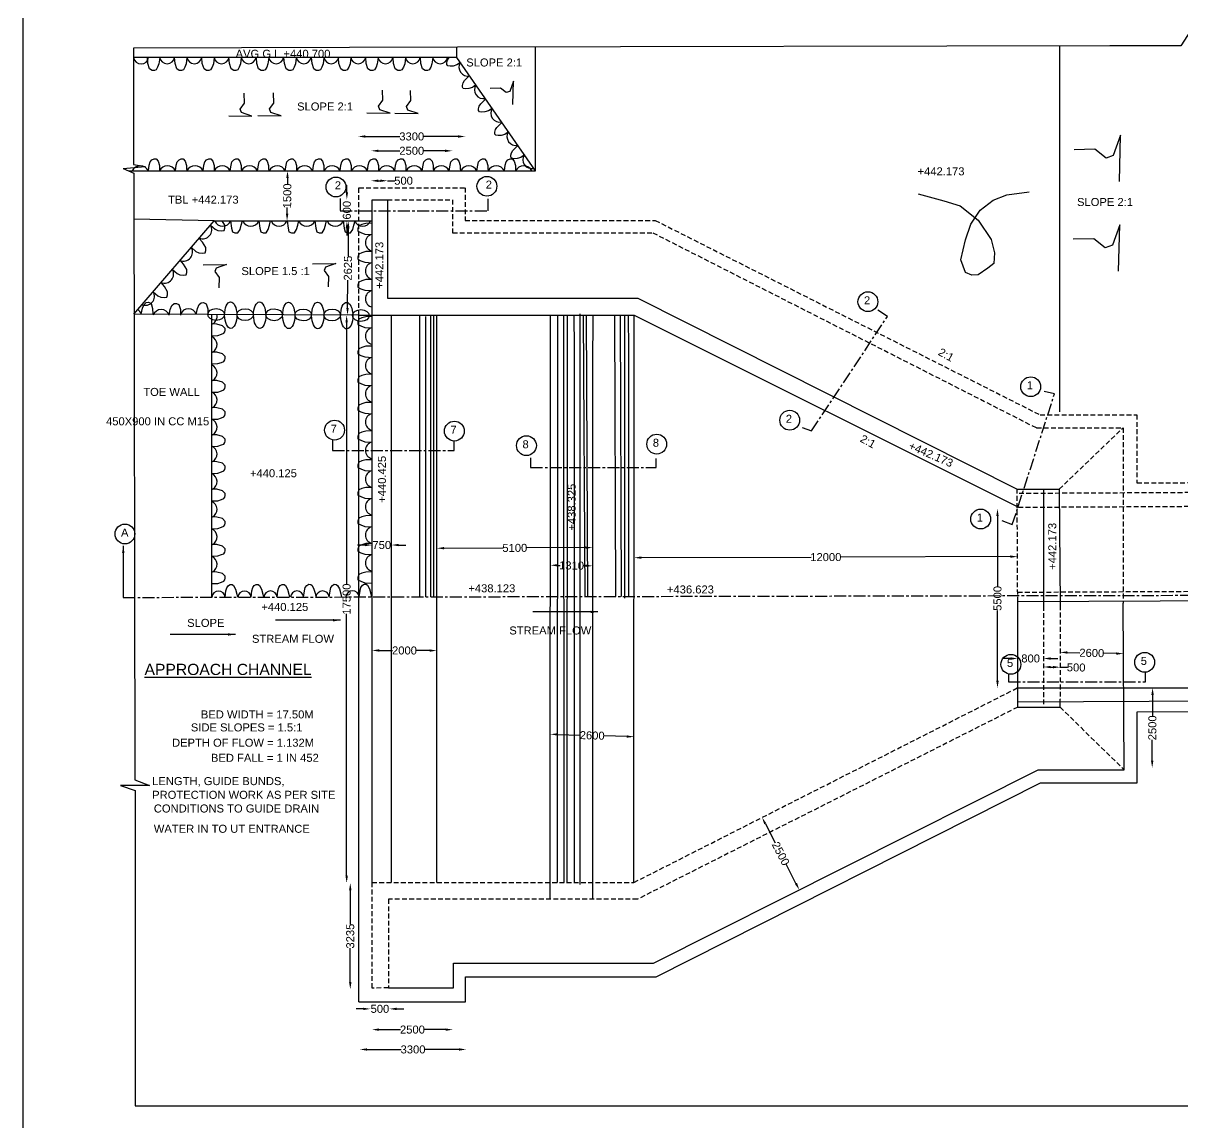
# Model space of a CAD drawing. Header units: millimetres. Extents: x 6051 to 134384, y 10805 to 105818.
# Drawn here: x 6051 to 42260, y 29590 to 63935 of the extents above; entities that cross this region are included whole.
import ezdxf

# ---------------------------------------------------------------- set-up
doc = ezdxf.new("R2010")
doc.units = ezdxf.units.MM
doc.header["$MEASUREMENT"] = 0
doc.linetypes.add('CENTER', pattern=[2, 1.25, -0.25, 0.25, -0.25])
doc.linetypes.add('DASHED', pattern=[0.75, 0.5, -0.25])
for name, color, linetype in [('DIM', 7, 'Continuous'), ('DWG', 7, 'Continuous'), ('TEXT', 7, 'Continuous')]:
    doc.layers.add(name, color=color, linetype=linetype)
doc.styles.get("Standard").update_dxf_attribs({"font": 'arial.ttf'})
doc.dimstyles.new('Civil', dxfattribs={"dimtxt": 250, "dimasz": 225, "dimexe": 0.1, "dimexo": 0.0625, "dimgap": 0.09, "dimtad": 0, "dimdec": 0, "dimzin": 12, "dimdsep": 46, "dimtxsty": 'Standard', "dimcen": 0.1, "dimse1": 1, "dimse2": 1, "dimadec": 0, "dimazin": 2, "dimtfac": 1, "dimtdec": 0, "dimtofl": 0, "dimtmove": 0, "dimatfit": 3, "dimfxl": 1, "dimfrac": 1, "dimtolj": 1, "dimtzin": 0, "dimarcsym": 0})

# ---------------------------------------------------------------- blocks, each defined once
blk = doc.blocks.new('*D62')
at = {"layer": 'Defpoints', "color": 0, "transparency": 16777216}
for p in [(16511, 60369), (19858, 60397), (19858, 60369)]:
    blk.add_point(p, dxfattribs=at)
at = {"layer": 'DIM', "color": 0, "lineweight": -2, "transparency": 16777216}
for p, q in [((16736, 60397), (17811, 60397)), ((19633, 60397), (18557, 60397))]:
    blk.add_line(p, q, dxfattribs=at)
at = {"layer": 'DIM', "color": 0, "transparency": 16777216}
for points in [[(16736, 60434), (16736, 60359), (16511, 60397)], [(19633, 60434), (19633, 60359), (19858, 60397)]]:
    blk.add_solid(points, dxfattribs=at)
at = {"layer": 'DIM', "color": 0, "transparency": 16777216, "insert": (18184, 60397), "char_height": 250, "attachment_point": 5}
blk.add_mtext('\\A1;3300', dxfattribs=at)
blk = doc.blocks.new('*D63')
at = {"layer": 'Defpoints', "color": 0, "transparency": 16777216}
for p in [(16918, 59929), (19450, 59949), (19450, 59929)]:
    blk.add_point(p, dxfattribs=at)
at = {"layer": 'DIM', "color": 0, "lineweight": -2, "transparency": 16777216}
for p, q in [((17143, 59949), (17809, 59949)), ((19225, 59949), (18559, 59949))]:
    blk.add_line(p, q, dxfattribs=at)
at = {"layer": 'DIM', "color": 0, "transparency": 16777216}
for points in [[(17143, 59986), (17143, 59911), (16918, 59949)], [(19225, 59986), (19225, 59911), (19450, 59949)]]:
    blk.add_solid(points, dxfattribs=at)
at = {"layer": 'DIM', "color": 0, "transparency": 16777216, "insert": (18184, 59949), "char_height": 250, "attachment_point": 5}
blk.add_mtext('\\A1;2500', dxfattribs=at)
blk = doc.blocks.new('*D64')
at = {"layer": 'Defpoints', "color": 0, "transparency": 16777216}
for p in [(16912, 58864), (17427, 59014), (17427, 58864)]:
    blk.add_point(p, dxfattribs=at)
at = {"layer": 'DIM', "color": 0, "lineweight": -2, "transparency": 16777216}
for p, q in [((17137, 59014), (17202, 59014)), ((17427, 59014), (17652, 59014))]:
    blk.add_line(p, q, dxfattribs=at)
at = {"layer": 'DIM', "color": 0, "transparency": 16777216}
for points in [[(17137, 59051), (17137, 58976), (16912, 59014)], [(17202, 59051), (17202, 58976), (17427, 59014)]]:
    blk.add_solid(points, dxfattribs=at)
at = {"layer": 'DIM', "color": 0, "transparency": 16777216, "insert": (17928, 59014), "char_height": 250, "attachment_point": 5}
blk.add_mtext('\\A1;500', dxfattribs=at)
blk = doc.blocks.new('*D65')
at = {"layer": 'Defpoints', "color": 0, "transparency": 16777216}
for p in [(16158, 58430), (16195, 58430), (16195, 57757)]:
    blk.add_point(p, dxfattribs=at)
at = {"layer": 'DIM', "color": 0, "lineweight": -2, "transparency": 16777216}
for p, q in [((16158, 58655), (16158, 58880)), ((16158, 57532), (16158, 57307))]:
    blk.add_line(p, q, dxfattribs=at)
at = {"layer": 'DIM', "color": 0, "transparency": 16777216}
for points in [[(16121, 58655), (16196, 58655), (16158, 58430)], [(16121, 57532), (16196, 57532), (16158, 57757)]]:
    blk.add_solid(points, dxfattribs=at)
at = {"layer": 'DIM', "color": 0, "transparency": 16777216, "insert": (16158, 58093), "char_height": 250, "attachment_point": 5, "rotation": 90}
blk.add_mtext('\\A1;600', dxfattribs=at)
blk = doc.blocks.new('*D66')
at = {"layer": 'Defpoints', "color": 0, "transparency": 16777216}
for p in [(15803, 57757), (15774, 54819), (16177, 54816)]:
    blk.add_point(p, dxfattribs=at)
at = {"layer": 'DIM', "color": 0, "lineweight": -2, "transparency": 16777216}
for p, q in [((16203, 57528), (16195, 56661)), ((16179, 55041), (16188, 55908))]:
    blk.add_line(p, q, dxfattribs=at)
at = {"layer": 'DIM', "color": 0, "transparency": 16777216}
for points in [[(16166, 57529), (16241, 57528), (16205, 57753)], [(16142, 55041), (16217, 55040), (16177, 54816)]]:
    blk.add_solid(points, dxfattribs=at)
at = {"layer": 'DIM', "color": 0, "transparency": 16777216, "insert": (16191, 56284), "char_height": 250, "attachment_point": 5, "rotation": 89.4476}
blk.add_mtext('\\A1;2625', dxfattribs=at)
blk = doc.blocks.new('*D67')
at = {"layer": 'Defpoints', "color": 0, "transparency": 16777216}
for p in [(16177, 54816), (16151, 37081), (16177, 37081)]:
    blk.add_point(p, dxfattribs=at)
at = {"layer": 'DIM', "color": 0, "lineweight": -2, "transparency": 16777216}
for p, q in [((16151, 54591), (16151, 46407)), ((16151, 37306), (16151, 45490))]:
    blk.add_line(p, q, dxfattribs=at)
at = {"layer": 'DIM', "color": 0, "transparency": 16777216}
for points in [[(16114, 54591), (16189, 54591), (16151, 54816)], [(16114, 37306), (16189, 37306), (16151, 37081)]]:
    blk.add_solid(points, dxfattribs=at)
at = {"layer": 'DIM', "color": 0, "transparency": 16777216, "insert": (16151, 45948), "char_height": 250, "attachment_point": 5, "rotation": 90}
blk.add_mtext('\\A1;17500', dxfattribs=at)
blk = doc.blocks.new('*D68')
at = {"layer": 'Defpoints', "color": 0, "transparency": 16777216}
for p in [(16151, 37081), (16151, 33762), (16264, 33762)]:
    blk.add_point(p, dxfattribs=at)
at = {"layer": 'DIM', "color": 0, "lineweight": -2, "transparency": 16777216}
for p, q in [((16264, 36856), (16264, 35796)), ((16264, 33987), (16264, 35048))]:
    blk.add_line(p, q, dxfattribs=at)
at = {"layer": 'DIM', "color": 0, "transparency": 16777216}
for points in [[(16227, 36856), (16302, 36856), (16264, 37081)], [(16227, 33987), (16302, 33987), (16264, 33762)]]:
    blk.add_solid(points, dxfattribs=at)
at = {"layer": 'DIM', "color": 0, "transparency": 16777216, "insert": (16264, 35422), "char_height": 250, "attachment_point": 5, "rotation": 90}
blk.add_mtext('\\A1;3235', dxfattribs=at)
blk = doc.blocks.new('*D69')
at = {"layer": 'Defpoints', "color": 0, "transparency": 16777216}
for p in [(16894, 33111), (17486, 33149), (17486, 33111)]:
    blk.add_point(p, dxfattribs=at)
at = {"layer": 'DIM', "color": 0, "lineweight": -2, "transparency": 16777216}
for p, q in [((16669, 33149), (16444, 33149)), ((17711, 33149), (17936, 33149))]:
    blk.add_line(p, q, dxfattribs=at)
at = {"layer": 'DIM', "color": 0, "transparency": 16777216}
for points in [[(16669, 33186), (16669, 33111), (16894, 33149)], [(17711, 33186), (17711, 33111), (17486, 33149)]]:
    blk.add_solid(points, dxfattribs=at)
at = {"layer": 'DIM', "color": 0, "transparency": 16777216, "insert": (17190, 33149), "char_height": 250, "attachment_point": 5}
blk.add_mtext('\\A1;500', dxfattribs=at)
blk = doc.blocks.new('*D70')
at = {"layer": 'Defpoints', "color": 0, "transparency": 16777216}
for p in [(16941, 32444), (19470, 32501), (19470, 32444)]:
    blk.add_point(p, dxfattribs=at)
at = {"layer": 'DIM', "color": 0, "lineweight": -2, "transparency": 16777216}
for p, q in [((17166, 32501), (17830, 32501)), ((19245, 32501), (18580, 32501))]:
    blk.add_line(p, q, dxfattribs=at)
at = {"layer": 'DIM', "color": 0, "transparency": 16777216}
for points in [[(17166, 32538), (17166, 32463), (16941, 32501)], [(19245, 32538), (19245, 32463), (19470, 32501)]]:
    blk.add_solid(points, dxfattribs=at)
at = {"layer": 'DIM', "color": 0, "transparency": 16777216, "insert": (18205, 32501), "char_height": 250, "attachment_point": 5}
blk.add_mtext('\\A1;2500', dxfattribs=at)
blk = doc.blocks.new('*D71')
at = {"layer": 'Defpoints', "color": 0, "transparency": 16777216}
for p in [(19883, 31881), (16565, 31815), (19883, 31815)]:
    blk.add_point(p, dxfattribs=at)
at = {"layer": 'DIM', "color": 0, "lineweight": -2, "transparency": 16777216}
for p, q in [((16790, 31881), (17851, 31881)), ((19658, 31881), (18597, 31881))]:
    blk.add_line(p, q, dxfattribs=at)
at = {"layer": 'DIM', "color": 0, "transparency": 16777216}
for points in [[(16790, 31918), (16790, 31843), (16565, 31881)], [(19658, 31918), (19658, 31843), (19883, 31881)]]:
    blk.add_solid(points, dxfattribs=at)
at = {"layer": 'DIM', "color": 0, "transparency": 16777216, "insert": (18224, 31881), "char_height": 250, "attachment_point": 5}
blk.add_mtext('\\A1;3300', dxfattribs=at)
blk = doc.blocks.new('*D72')
at = {"layer": 'Defpoints', "color": 0, "transparency": 16777216}
for p in [(16945, 44318), (18968, 44339), (18968, 44313)]:
    blk.add_point(p, dxfattribs=at)
at = {"layer": 'DIM', "color": 0, "lineweight": -2, "transparency": 16777216}
for p, q in [((17170, 44344), (17582, 44343)), ((18743, 44340), (18332, 44341))]:
    blk.add_line(p, q, dxfattribs=at)
at = {"layer": 'DIM', "color": 0, "transparency": 16777216}
for points in [[(17170, 44381), (17170, 44306), (16945, 44344)], [(18744, 44377), (18743, 44302), (18968, 44339)]]:
    blk.add_solid(points, dxfattribs=at)
at = {"layer": 'DIM', "color": 0, "transparency": 16777216, "insert": (17957, 44342), "char_height": 250, "attachment_point": 5, "rotation": 359.8531}
blk.add_mtext('\\A1;2000', dxfattribs=at)
blk = doc.blocks.new('*D73')
at = {"layer": 'Defpoints', "color": 0, "transparency": 16777216}
for p in [(22509, 41691), (25125, 41649), (25124, 41612)]:
    blk.add_point(p, dxfattribs=at)
at = {"layer": 'DIM', "color": 0, "lineweight": -2, "transparency": 16777216}
for p, q in [((22735, 41720), (23443, 41699)), ((24900, 41655), (24193, 41677))]:
    blk.add_line(p, q, dxfattribs=at)
at = {"layer": 'DIM', "color": 0, "transparency": 16777216}
for points in [[(22736, 41758), (22734, 41683), (22510, 41727)], [(24902, 41693), (24899, 41618), (25125, 41649)]]:
    blk.add_solid(points, dxfattribs=at)
at = {"layer": 'DIM', "color": 0, "transparency": 16777216, "insert": (23818, 41688), "char_height": 250, "attachment_point": 5, "rotation": 358.2806}
blk.add_mtext('\\A1;2600', dxfattribs=at)
blk = doc.blocks.new('*D74')
at = {"layer": 'Defpoints', "color": 0, "transparency": 16777216}
for p in [(16945, 47576), (17550, 47636), (17550, 47576)]:
    blk.add_point(p, dxfattribs=at)
at = {"layer": 'DIM', "color": 0, "lineweight": -2, "transparency": 16777216}
for p, q in [((16720, 47636), (16495, 47636)), ((17775, 47636), (18000, 47636))]:
    blk.add_line(p, q, dxfattribs=at)
at = {"layer": 'DIM', "color": 0, "transparency": 16777216}
for points in [[(16720, 47674), (16720, 47599), (16945, 47636)], [(17775, 47674), (17775, 47599), (17550, 47636)]]:
    blk.add_solid(points, dxfattribs=at)
at = {"layer": 'DIM', "color": 0, "transparency": 16777216, "insert": (17248, 47636), "char_height": 250, "attachment_point": 5}
blk.add_mtext('\\A1;750', dxfattribs=at)
blk = doc.blocks.new('*D75')
at = {"layer": 'Defpoints', "color": 0, "transparency": 16777216}
for p in [(18968, 47546), (23835, 47566), (23835, 47556)]:
    blk.add_point(p, dxfattribs=at)
at = {"layer": 'DIM', "color": 0, "lineweight": -2, "transparency": 16777216}
for p, q in [((19193, 47537), (21029, 47545)), ((23610, 47555), (21775, 47548))]:
    blk.add_line(p, q, dxfattribs=at)
at = {"layer": 'DIM', "color": 0, "transparency": 16777216}
for points in [[(19193, 47575), (19194, 47500), (18968, 47536)], [(23610, 47593), (23611, 47518), (23835, 47556)]]:
    blk.add_solid(points, dxfattribs=at)
at = {"layer": 'DIM', "color": 0, "transparency": 16777216, "insert": (21402, 47546), "char_height": 250, "attachment_point": 5, "rotation": 0.2357}
blk.add_mtext('\\A1;5100', dxfattribs=at)
blk = doc.blocks.new('*D76')
at = {"layer": 'Defpoints', "color": 0, "transparency": 16777216}
for p in [(22511, 46956), (23835, 46936), (23836, 46986)]:
    blk.add_point(p, dxfattribs=at)
at = {"layer": 'DIM', "color": 0, "lineweight": -2, "transparency": 16777216}
for p, q in [((22737, 47002), (22813, 47001)), ((23611, 46989), (23535, 46990))]:
    blk.add_line(p, q, dxfattribs=at)
at = {"layer": 'DIM', "color": 0, "transparency": 16777216}
for points in [[(22737, 47040), (22736, 46965), (22512, 47006)], [(23612, 47027), (23611, 46952), (23836, 46986)]]:
    blk.add_solid(points, dxfattribs=at)
at = {"layer": 'DIM', "color": 0, "transparency": 16777216, "insert": (23174, 46996), "char_height": 250, "attachment_point": 5, "rotation": 359.1342}
blk.add_mtext('\\A1;1310', dxfattribs=at)
blk = doc.blocks.new('*D77')
at = {"layer": 'Defpoints', "color": 0, "transparency": 16777216}
for p in [(25128, 47126), (37098, 47274), (37099, 47159)]:
    blk.add_point(p, dxfattribs=at)
at = {"layer": 'DIM', "color": 0, "lineweight": -2, "transparency": 16777216}
for p, q in [((25353, 47242), (30655, 47257)), ((36873, 47274), (31571, 47259))]:
    blk.add_line(p, q, dxfattribs=at)
at = {"layer": 'DIM', "color": 0, "transparency": 16777216}
for points in [[(25353, 47280), (25353, 47205), (25128, 47241)], [(36873, 47311), (36873, 47236), (37098, 47274)]]:
    blk.add_solid(points, dxfattribs=at)
at = {"layer": 'DIM', "color": 0, "transparency": 16777216, "insert": (31113, 47258), "char_height": 250, "attachment_point": 5, "rotation": 0.1572}
blk.add_mtext('\\A1;12000', dxfattribs=at)
blk = doc.blocks.new('*D78')
at = {"layer": 'Defpoints', "color": 0, "transparency": 16777216}
for p in [(36474, 48768), (36638, 48768), (36638, 43170)]:
    blk.add_point(p, dxfattribs=at)
at = {"layer": 'DIM', "color": 0, "lineweight": -2, "transparency": 16777216}
for p, q in [((36474, 48543), (36474, 46342)), ((36474, 43395), (36474, 45596))]:
    blk.add_line(p, q, dxfattribs=at)
at = {"layer": 'DIM', "color": 0, "transparency": 16777216}
for points in [[(36436, 48543), (36511, 48543), (36474, 48768)], [(36436, 43395), (36511, 43395), (36474, 43170)]]:
    blk.add_solid(points, dxfattribs=at)
at = {"layer": 'DIM', "color": 0, "transparency": 16777216, "insert": (36474, 45969), "char_height": 250, "attachment_point": 5, "rotation": 90}
blk.add_mtext('\\A1;5500', dxfattribs=at)
blk = doc.blocks.new('*D79')
at = {"layer": 'Defpoints', "color": 0, "transparency": 16777216}
for p in [(37105, 43990), (37911, 44092), (37911, 43990)]:
    blk.add_point(p, dxfattribs=at)
at = {"layer": 'DIM', "color": 0, "lineweight": -2, "transparency": 16777216}
for p, q in [((36880, 44092), (36655, 44092)), ((38136, 44092), (38361, 44092))]:
    blk.add_line(p, q, dxfattribs=at)
at = {"layer": 'DIM', "color": 0, "transparency": 16777216}
for points in [[(36880, 44129), (36880, 44054), (37105, 44092)], [(38136, 44129), (38136, 44054), (37911, 44092)]]:
    blk.add_solid(points, dxfattribs=at)
at = {"layer": 'DIM', "color": 0, "transparency": 16777216, "insert": (37508, 44092), "char_height": 250, "attachment_point": 5}
blk.add_mtext('\\A1;800', dxfattribs=at)
blk = doc.blocks.new('*D80')
at = {"layer": 'Defpoints', "color": 0, "transparency": 16777216}
for p in [(38430, 43820), (37911, 43753), (38428, 43745)]:
    blk.add_point(p, dxfattribs=at)
at = {"layer": 'DIM', "color": 0, "lineweight": -2, "transparency": 16777216}
for p, q in [((38137, 43825), (38205, 43824)), ((38430, 43820), (38655, 43817))]:
    blk.add_line(p, q, dxfattribs=at)
at = {"layer": 'DIM', "color": 0, "transparency": 16777216}
for points in [[(38138, 43862), (38136, 43788), (37912, 43829)], [(38205, 43861), (38204, 43786), (38430, 43820)]]:
    blk.add_solid(points, dxfattribs=at)
at = {"layer": 'DIM', "color": 0, "transparency": 16777216, "insert": (38930, 43812), "char_height": 250, "attachment_point": 5, "rotation": 359.0627}
blk.add_mtext('\\A1;500', dxfattribs=at)
blk = doc.blocks.new('*D81')
at = {"layer": 'Defpoints', "color": 0, "transparency": 16777216}
for p in [(38428, 44202), (40407, 44243), (40405, 44160)]:
    blk.add_point(p, dxfattribs=at)
at = {"layer": 'DIM', "color": 0, "lineweight": -2, "transparency": 16777216}
for p, q in [((38655, 44281), (39043, 44272)), ((40182, 44248), (39793, 44256))]:
    blk.add_line(p, q, dxfattribs=at)
at = {"layer": 'DIM', "color": 0, "transparency": 16777216}
for points in [[(38656, 44318), (38654, 44243), (38430, 44285)], [(40182, 44285), (40181, 44210), (40407, 44243)]]:
    blk.add_solid(points, dxfattribs=at)
at = {"layer": 'DIM', "color": 0, "transparency": 16777216, "insert": (39418, 44264), "char_height": 250, "attachment_point": 5, "rotation": 358.7737}
blk.add_mtext('\\A1;2600', dxfattribs=at)
blk = doc.blocks.new('*D82')
at = {"layer": 'Defpoints', "color": 0, "transparency": 16777216}
for p in [(41264, 43179), (41316, 43178), (41252, 40675)]:
    blk.add_point(p, dxfattribs=at)
at = {"layer": 'DIM', "color": 0, "lineweight": -2, "transparency": 16777216}
for p, q in [((41315, 42953), (41312, 42302)), ((41305, 40900), (41308, 41552))]:
    blk.add_line(p, q, dxfattribs=at)
at = {"layer": 'DIM', "color": 0, "transparency": 16777216}
for points in [[(41278, 42954), (41353, 42953), (41316, 43178)], [(41267, 40900), (41342, 40900), (41304, 40675)]]:
    blk.add_solid(points, dxfattribs=at)
at = {"layer": 'DIM', "color": 0, "transparency": 16777216, "insert": (41310, 41927), "char_height": 250, "attachment_point": 5, "rotation": 89.7109}
blk.add_mtext('\\A1;2500', dxfattribs=at)
blk = doc.blocks.new('*D83')
at = {"layer": 'Defpoints', "color": 0, "transparency": 16777216}
for p in [(29169, 39151), (30284, 36868), (30330, 36892)]:
    blk.add_point(p, dxfattribs=at)
at = {"layer": 'DIM', "color": 0, "lineweight": -2, "transparency": 16777216}
for p, q in [((29226, 38927), (29532, 38331)), ((30181, 37068), (29875, 37664))]:
    blk.add_line(p, q, dxfattribs=at)
at = {"layer": 'DIM', "color": 0, "transparency": 16777216}
for points in [[(29259, 38944), (29192, 38910), (29123, 39127)], [(30215, 37085), (30148, 37051), (30284, 36868)]]:
    blk.add_solid(points, dxfattribs=at)
at = {"layer": 'DIM', "color": 0, "transparency": 16777216, "insert": (29704, 37998), "char_height": 250, "attachment_point": 5, "rotation": 297.2047}
blk.add_mtext('\\A1;2500', dxfattribs=at)
blk = doc.blocks.new('*D131')
at = {"layer": 'Defpoints', "color": 0, "transparency": 16777216}
for p in [(14280, 59325), (14305, 59325), (14265, 57757)]:
    blk.add_point(p, dxfattribs=at)
at = {"layer": 'TEXT', "color": 0, "lineweight": -2, "transparency": 16777216}
for p, q in [((14303, 59100), (14301, 58902)), ((14292, 57982), (14294, 58180))]:
    blk.add_line(p, q, dxfattribs=at)
at = {"layer": 'TEXT', "color": 0, "transparency": 16777216}
for points in [[(14266, 59100), (14341, 59100), (14305, 59325)], [(14255, 57982), (14330, 57982), (14290, 57757)]]:
    blk.add_solid(points, dxfattribs=at)
at = {"layer": 'TEXT', "color": 0, "transparency": 16777216, "insert": (14298, 58541), "char_height": 250, "attachment_point": 5, "rotation": 89.4519}
blk.add_mtext('\\A1;1500', dxfattribs=at)

msp = doc.modelspace()

# ---------------------------------------------------------------- linework, layer by layer
at = {"layer": 'DWG'}
for points in [[(90371.3, 63442.1), (61198.4, 63275.1), (60883, 62839.6), (60883, 63729.2), (60567.7, 63256.6), (42784.1, 63256.6), (42505.8, 62774.7), (42496.5, 63701.4), (42199.7, 63228.8), (39983.1, 63228.8), (19608.8, 63191.2), (9493, 63153), (9493, 60015.9), (9493, 59524.8), (9873.1, 59459.9)], [(9336, 59325.2), (22044.4, 59325.2), (22044.4, 63195.7)], [(22044.4, 59325.2), (19593.9, 62867.8), (19593.9, 63191.1)], [(38424.2, 51794.2), (38424.1, 63225.9)], [(19593.9, 62867.8), (9493, 62867.8)], [(10314.2, 62850.1), (10290.4, 62665.3), (10249.5, 62563.1), (10201.7, 62477.9), (10147.1, 62457.4), (10075.5, 62457.4), (9997.1, 62505.1), (9942.5, 62672.1), (9928.8, 62867.8)], [(11164.8, 62850.1), (11141, 62665.3), (11100.1, 62563.1), (11052.3, 62477.9), (10997.7, 62457.4), (10926.1, 62457.4), (10847.7, 62505.1), (10793.1, 62672.1), (10779.4, 62867.8)], [(12014.1, 62850.1), (11990.3, 62665.3), (11949.4, 62563.1), (11901.6, 62477.9), (11847, 62457.4), (11775.4, 62457.4), (11697, 62505.1), (11642.4, 62672.1), (11628.7, 62867.8)], [(12862.3, 62850.1), (12838.5, 62665.3), (12797.5, 62563.1), (12749.8, 62477.9), (12695.2, 62457.4), (12623.6, 62457.4), (12545.1, 62505.1), (12490.6, 62672.1), (12476.9, 62867.8)], [(13718.4, 62850.1), (13694.6, 62665.3), (13653.7, 62563.1), (13605.9, 62477.9), (13551.3, 62457.4), (13479.7, 62457.4), (13401.3, 62505.1), (13346.7, 62672.1), (13333, 62867.8)], [(14579.5, 62850.1), (14555.6, 62665.3), (14514.7, 62563.1), (14467, 62477.9), (14412.4, 62457.4), (14340.8, 62457.4), (14262.3, 62505.1), (14207.7, 62672.1), (14194.1, 62867.8)], [(15442.4, 62850.1), (15418.6, 62665.3), (15377.6, 62563.1), (15329.9, 62477.9), (15275.3, 62457.4), (15203.7, 62457.4), (15125.2, 62505.1), (15070.7, 62672.1), (15057, 62867.8)], [(16283.5, 62850.1), (16259.6, 62665.3), (16218.7, 62563.1), (16170.9, 62477.9), (16116.4, 62457.4), (16044.7, 62457.4), (15966.3, 62505.1), (15911.7, 62672.1), (15898.1, 62867.8)], [(17132.7, 62850.1), (17108.9, 62665.3), (17068, 62563.1), (17020.2, 62477.9), (16965.7, 62457.4), (16894, 62457.4), (16815.6, 62505.1), (16761, 62672.1), (16747.4, 62867.8)], [(17987.1, 62850.1), (17963.3, 62665.3), (17922.4, 62563.1), (17874.6, 62477.9), (17820, 62457.4), (17748.4, 62457.4), (17670, 62505.1), (17615.4, 62672.1), (17601.7, 62867.8)], [(18839.8, 62850.1), (18816, 62665.3), (18775.1, 62563.1), (18727.3, 62477.9), (18672.7, 62457.4), (18601.1, 62457.4), (18522.7, 62505.1), (18468.1, 62672.1), (18454.4, 62867.8)], [(19703.4, 62709.5), (19591.4, 62630.2), (19475.4, 62596.1), (19383.4, 62589.3), (19308.3, 62602.9), (19277.6, 62640.4), (19277.6, 62695), (19298.1, 62776.8), (19345.8, 62848.3), (19365.3, 62867.8)], [(20189.6, 62006.6), (20077.6, 61927.4), (19961.6, 61893.3), (19869.5, 61886.5), (19794.5, 61900.1), (19763.8, 61937.6), (19763.8, 61992.1), (19784.3, 62073.9), (19832, 62145.5), (19986.8, 62299.7)], [(21337.1, 61400.8), (21357, 62122.4), (21242.3, 61804.4), (21132.8, 61765.5), (20951.6, 61905), (20631.6, 61897.2)], [(12468.7, 61040.2), (13190.5, 61033.4), (12870.5, 61142.3), (12829.6, 61251.2), (12965.8, 61434.9), (12952.2, 61754.6)], [(13381.2, 61047), (14102.9, 61040.2), (13782.9, 61149.1), (13742.1, 61258), (13878.2, 61441.7), (13864.6, 61761.4)], [(16785, 61131.5), (17506.8, 61124.7), (17186.7, 61233.6), (17145.9, 61342.4), (17282.1, 61526.1), (17268.5, 61845.9)], [(17659.9, 61121.6), (18381.6, 61114.8), (18061.6, 61223.7), (18020.7, 61332.5), (18156.9, 61516.2), (18143.3, 61836)], [(20695.6, 61275), (20583.7, 61195.8), (20467.7, 61161.7), (20375.6, 61154.9), (20300.6, 61168.5), (20269.9, 61206), (20269.9, 61260.5), (20290.3, 61342.3), (20338.1, 61413.9), (20492.9, 61568.1)], [(21202.2, 60542.7), (21090.2, 60463.5), (20974.3, 60429.4), (20882.2, 60422.6), (20807.1, 60436.2), (20776.4, 60473.7), (20776.4, 60528.2), (20796.9, 60610), (20844.7, 60681.6), (20999.4, 60835.8)], [(21700.4, 59822.5), (21588.4, 59743.2), (21472.5, 59709.1), (21380.4, 59702.3), (21305.4, 59716), (21274.7, 59753.4), (21274.7, 59808), (21295.1, 59889.8), (21342.9, 59961.3), (21497.7, 60115.6)], [(40278.9, 58991.6), (40318.7, 60434.7), (40089.4, 59798.7), (39870.2, 59720.9), (39507.9, 60000), (38867.9, 59984.4)], [(9168.3, 59395), (9502.2, 59256), (9539.6, 40298.4), (9994.1, 40122.3), (9094.4, 40122.3), (9548.9, 39974), (9548.9, 30121.1), (22380.2, 30121.1), (49047.6, 30121.1), (79294.2, 30270), (114196.2, 30458.9), (114105.6, 39763.3), (113686, 40073.9), (114556.4, 40073.9), (114121.2, 40400), (114121.2, 50746.1), (113671.5, 51056.7), (114557.5, 51056.7), (114137.8, 51351.7), (114112.6, 54400.3)], [(9168.3, 59395), (9856.7, 59462.7)], [(9959.6, 59325.2), (9983.5, 59503.5), (10010.8, 59602.3), (10068.7, 59670.5), (10137, 59694.4), (10198.4, 59694.4), (10263.2, 59626.2), (10304.1, 59486.5), (10304.1, 59397.9), (10307.5, 59325.2)], [(10808.9, 59325.2), (10832.8, 59503.5), (10860.1, 59602.3), (10918, 59670.5), (10986.3, 59694.4), (11047.6, 59694.4), (11112.5, 59626.2), (11153.4, 59486.5), (11153.4, 59397.9), (11156.8, 59325.2)], [(11668.4, 59325.2), (11692.3, 59503.5), (11719.6, 59602.3), (11777.6, 59670.5), (11845.8, 59694.4), (11907.2, 59694.4), (11972, 59626.2), (12012.9, 59486.5), (12012.9, 59397.9), (12016.3, 59325.2)], [(12517.3, 59325.2), (12541.1, 59503.5), (12568.4, 59602.3), (12626.4, 59670.5), (12694.6, 59694.4), (12756, 59694.4), (12820.8, 59626.2), (12861.7, 59486.5), (12861.7, 59397.9), (12865.2, 59325.2)], [(13370, 59325.2), (13393.8, 59503.5), (13421.1, 59602.3), (13479.1, 59670.5), (13547.3, 59694.4), (13608.7, 59694.4), (13673.5, 59626.2), (13714.4, 59486.5), (13714.4, 59397.9), (13717.9, 59325.2)], [(14236.3, 59325.2), (14260.2, 59503.5), (14287.5, 59602.3), (14345.4, 59670.5), (14413.7, 59694.4), (14475.1, 59694.4), (14539.9, 59626.2), (14580.8, 59486.5), (14580.8, 59397.9), (14584.2, 59325.2)], [(15091.2, 59325.2), (15115.1, 59503.5), (15142.4, 59602.3), (15200.4, 59670.5), (15268.6, 59694.4), (15330, 59694.4), (15394.8, 59626.2), (15435.7, 59486.5), (15435.7, 59397.9), (15439.1, 59325.2)], [(15947.3, 59325.2), (15971.2, 59503.5), (15998.5, 59602.3), (16056.5, 59670.5), (16124.7, 59694.4), (16186.1, 59694.4), (16250.9, 59626.2), (16291.8, 59486.5), (16291.8, 59397.9), (16295.2, 59325.2)], [(16801.9, 59325.2), (16825.8, 59503.5), (16853.1, 59602.3), (16911, 59670.5), (16979.3, 59694.4), (17040.6, 59694.4), (17105.5, 59626.2), (17146.4, 59486.5), (17146.4, 59397.9), (17149.8, 59325.2)], [(17654.6, 59325.2), (17678.5, 59503.5), (17705.8, 59602.3), (17763.7, 59670.5), (17832, 59694.4), (17893.3, 59694.4), (17958.2, 59626.2), (17999.1, 59486.5), (17999.1, 59397.9), (18002.5, 59325.2)], [(18513, 59325.2), (18536.8, 59503.5), (18564.1, 59602.3), (18622.1, 59670.5), (18690.3, 59694.4), (18751.7, 59694.4), (18816.5, 59626.2), (18857.4, 59486.5), (18857.4, 59397.9), (18860.9, 59325.2)], [(19355.4, 59325.2), (19379.3, 59503.5), (19406.6, 59602.3), (19464.6, 59670.5), (19532.8, 59694.4), (19594.2, 59694.4), (19659, 59626.2), (19699.9, 59486.5), (19699.9, 59397.9), (19703.3, 59325.2)], [(20218.4, 59325.2), (20242.2, 59503.5), (20269.5, 59602.3), (20327.5, 59670.5), (20395.7, 59694.4), (20457.1, 59694.4), (20521.9, 59626.2), (20562.8, 59486.5), (20562.8, 59397.9), (20566.3, 59325.2)], [(21076.3, 59325.2), (21100.1, 59503.5), (21127.4, 59602.3), (21185.4, 59670.5), (21253.6, 59694.4), (21315, 59694.4), (21379.8, 59626.2), (21420.8, 59486.5), (21420.8, 59397.9), (21424.2, 59325.2)], [(16945.2, 37096.5), (16945.2, 58417.8), (17427.2, 58417.8), (17427.2, 55344.6), (25239.6, 55344.6), (37087, 49381.1), (38400.9, 49381.1), (38428, 45752.8)], [(16534.6, 33363.9), (16534.6, 54815.8), (9510.9, 54849.1), (12011.6, 57757.3), (9505, 57811)], [(11900.9, 57628.5), (12043.8, 57502), (12133.4, 57457.2), (12247.4, 57445), (12328.8, 57461.3), (12349.2, 57530.5), (12349.2, 57624), (12267.9, 57757.3)], [(12011.6, 57757.3), (16945.2, 57757.3)], [(12526.5, 57757.3), (12559.1, 57529.8), (12587.6, 57415.9), (12660.9, 57387.4), (12754.6, 57387.4), (12823.8, 57493.2), (12860.4, 57627.4), (12897.1, 57757.3)], [(13406, 57757.3), (13438.6, 57529.8), (13467.1, 57415.9), (13540.4, 57387.4), (13634, 57387.4), (13703.2, 57493.2), (13739.9, 57627.4), (13776.5, 57757.3)], [(14289.6, 57757.3), (14322.1, 57529.8), (14350.6, 57415.9), (14423.9, 57387.4), (14517.6, 57387.4), (14586.8, 57493.2), (14623.4, 57627.4), (14660.1, 57757.3)], [(15155.1, 57757.3), (15187.7, 57529.8), (15216.2, 57415.9), (15289.4, 57387.4), (15383.1, 57387.4), (15452.3, 57493.2), (15489, 57627.4), (15525.6, 57757.3)], [(16042.7, 57757.3), (16075.3, 57529.8), (16103.8, 57415.9), (16177.1, 57387.4), (16270.7, 57387.4), (16339.9, 57493.2), (16376.6, 57627.4), (16413.2, 57757.3)], [(16945.2, 57687.6), (16748.3, 57683.6), (16626.1, 57647), (16534.6, 57606.3), (16499.9, 57512.7), (16499.9, 57443.5), (16597.6, 57398.8), (16715.7, 57350), (16945.2, 57337.8)], [(40249.1, 56192.8), (40288.9, 57635.9), (40059.6, 56999.9), (39840.4, 56922.1), (39478.1, 57201.2), (38838.1, 57185.6)], [(11301.4, 56931.4), (11444.4, 56804.9), (11534, 56760.1), (11648, 56747.9), (11729.4, 56764.2), (11749.7, 56833.3), (11749.7, 56926.9), (11648, 57093.7), (11545.7, 57215.5)], [(10711.2, 56245), (10854.2, 56118.5), (10943.7, 56073.7), (11057.7, 56061.5), (11139.2, 56077.8), (11159.5, 56146.9), (11159.5, 56240.5), (11057.7, 56407.3), (10955.5, 56529.2)], [(16945.2, 56804.8), (16748.3, 56800.7), (16626.1, 56764.1), (16534.6, 56723.4), (16499.9, 56629.9), (16499.9, 56560.7), (16597.6, 56516), (16715.7, 56467.1), (16945.2, 56454.9)], [(11675.2, 56388.3), (12397, 56395.1), (12076.9, 56286.3), (12036.1, 56177.4), (12172.3, 55993.7), (12158.7, 55674)], [(15087.1, 56419.3), (15808.9, 56426.1), (15488.9, 56317.3), (15448, 56208.4), (15584.2, 56024.7), (15570.6, 55704.9)], [(10113.1, 55549.5), (10256.1, 55422.9), (10345.7, 55378.2), (10459.7, 55366), (10541.1, 55382.3), (10561.5, 55451.4), (10561.5, 55545), (10459.7, 55711.8), (10357.5, 55833.6)], [(16945.2, 55931.7), (16748.3, 55927.6), (16626.1, 55891), (16534.6, 55850.4), (16499.9, 55756.8), (16499.9, 55687.6), (16597.6, 55642.9), (16715.7, 55594), (16945.2, 55581.8)], [(9738.9, 54848), (9775.6, 55031), (9824.4, 55153.1), (9893.7, 55210), (9967, 55218.2), (10048.4, 55177.5), (10093.2, 55026.9), (10097.8, 54843.9)], [(10606.2, 54814.9), (10642.9, 54997.9), (10691.7, 55120), (10761, 55176.9), (10834.2, 55185.1), (10915.7, 55144.4), (10960.5, 54993.9), (10965.1, 54810.8)], [(11457.2, 54839.9), (11493.9, 55022.9), (11542.7, 55144.9), (11612, 55201.9), (11685.2, 55210), (11766.7, 55169.3), (11811.5, 55018.8), (11816.1, 54835.7)], [(11943.5, 46005.5), (11943.5, 54837.6)], [(16945.2, 54770.1), (16748.3, 54766), (16626.1, 54729.4), (16534.6, 54688.7), (16499.9, 54595.1), (16499.9, 54526), (16597.6, 54481.2), (16715.7, 54432.4), (16945.2, 54420.2)], [(16534.6, 54815.8), (25133.1, 54815.8), (37127.3, 48817.4)], [(17550, 37095.9), (17550, 54815.8)], [(18433.5, 46018.6), (18433.5, 54815.8)], [(18609.9, 54774.2), (18609.9, 46018.9)], [(18778.3, 46019.3), (18778.3, 54815.8)], [(18864.5, 54815.8), (18864.5, 46019.5)], [(18968.4, 37096.5), (18968.4, 54815.8)], [(22507.9, 36606.9), (22513, 54815.8)], [(22729.8, 54815.8), (22729.3, 37096.5)], [(22946.1, 37096.5), (22935.6, 54815.8)], [(23033.1, 54815.8), (23022.2, 37096.5)], [(23260.7, 37096.5), (23260.7, 53784.4), (23250.1, 54815.8)], [(23434.3, 54856.5), (23434.3, 37033.4)], [(23532.3, 54815.8), (23586.4, 46029)], [(23684, 46029.2), (23640.7, 54815.8)], [(23835.4, 36575.1), (23835.4, 53219.8), (23846.6, 54815.8)], [(24518.6, 54815.8), (24541, 46030.9)], [(24736.2, 46031.3), (24703.6, 54815.8)], [(24822.8, 54815.8), (24822.8, 45982)], [(24964, 46031.8), (24964, 53707.8), (24953.2, 54815.8)], [(25121.2, 37096.5), (25133.1, 54815.8)], [(11943.5, 54173.4), (12124.2, 54181.5), (12242.6, 54222.3), (12312, 54250.9), (12348.8, 54295.7), (12361, 54344.7), (12361, 54401.8), (12279.4, 54487.4), (12095.7, 54536.4), (11943.5, 54540.4)], [(11943.5, 53293.4), (12124.2, 53301.6), (12242.6, 53342.4), (12312, 53370.9), (12348.8, 53415.8), (12361, 53464.7), (12361, 53521.8), (12279.4, 53607.5), (12095.7, 53656.4), (11943.5, 53660.5)], [(16945.2, 53848.4), (16748.3, 53844.3), (16626.1, 53807.7), (16534.6, 53767), (16499.9, 53673.4), (16499.9, 53604.3), (16597.6, 53559.5), (16715.7, 53510.7), (16945.2, 53498.5)], [(16945.2, 52968.4), (16748.3, 52964.3), (16626.1, 52927.7), (16534.6, 52887), (16499.9, 52793.5), (16499.9, 52724.3), (16597.6, 52679.5), (16715.7, 52630.7), (16945.2, 52618.5)], [(11943.5, 52407.3), (12124.2, 52415.5), (12242.6, 52456.3), (12312, 52484.8), (12348.8, 52529.7), (12361, 52578.6), (12361, 52635.7), (12279.4, 52721.4), (12095.7, 52770.3), (11943.5, 52774.4)], [(11943.5, 51563.1), (12124.2, 51571.2), (12242.6, 51612), (12312, 51640.6), (12348.8, 51685.4), (12361, 51734.4), (12361, 51791.5), (12279.4, 51877.1), (12095.7, 51926.1), (11943.5, 51930.1)], [(16945.2, 52087.7), (16748.3, 52083.6), (16626.1, 52047), (16534.6, 52006.3), (16499.9, 51912.7), (16499.9, 51843.6), (16597.6, 51798.8), (16715.7, 51750), (16945.2, 51737.8)], [(11943.5, 50713.2), (12124.2, 50721.3), (12242.6, 50762.1), (12312, 50790.7), (12348.8, 50835.5), (12361, 50884.5), (12361, 50941.6), (12279.4, 51027.2), (12095.7, 51076.2), (11943.5, 51080.2)], [(16945.2, 51198.6), (16748.3, 51194.6), (16626.1, 51158), (16534.6, 51117.3), (16499.9, 51023.7), (16499.9, 50954.5), (16597.6, 50909.8), (16715.7, 50861), (16945.2, 50848.8)], [(11943.5, 49874.3), (12124.2, 49882.4), (12242.6, 49923.2), (12312, 49951.7), (12348.8, 49996.6), (12361, 50045.6), (12361, 50102.7), (12279.4, 50188.3), (12095.7, 50237.2), (11943.5, 50241.3)], [(16945.2, 50302.4), (16748.3, 50298.3), (16626.1, 50261.7), (16534.6, 50221), (16499.9, 50127.5), (16499.9, 50058.3), (16597.6, 50013.6), (16715.7, 49964.7), (16945.2, 49952.5)], [(11943.5, 49013.7), (12124.2, 49021.8), (12242.6, 49062.6), (12312, 49091.2), (12348.8, 49136), (12361, 49185), (12361, 49242.1), (12279.4, 49327.7), (12095.7, 49376.7), (11943.5, 49380.7)], [(16945.2, 49438.4), (16748.3, 49434.3), (16626.1, 49397.7), (16534.6, 49357), (16499.9, 49263.4), (16499.9, 49194.3), (16597.6, 49149.5), (16715.7, 49100.7), (16945.2, 49088.5)], [(37910.8, 49381.1), (37910.8, 45736.4)], [(16945.2, 48553.8), (16748.3, 48549.7), (16626.1, 48513.1), (16534.6, 48472.4), (16499.9, 48378.9), (16499.9, 48309.7), (16597.6, 48264.9), (16715.7, 48216.1), (16945.2, 48203.9)], [(11943.5, 48146.6), (12124.2, 48154.8), (12242.6, 48195.5), (12312, 48224.1), (12348.8, 48269), (12361, 48317.9), (12361, 48375), (12279.4, 48460.7), (12095.7, 48509.6), (11943.5, 48513.7)], [(11943.5, 47286.9), (12124.2, 47295), (12242.6, 47335.8), (12312, 47364.4), (12348.8, 47409.2), (12361, 47458.2), (12361, 47515.3), (12279.4, 47600.9), (12095.7, 47649.9), (11943.5, 47654)], [(16945.2, 47685.6), (16748.3, 47681.5), (16626.1, 47644.9), (16534.6, 47604.2), (16499.9, 47510.7), (16499.9, 47441.5), (16597.6, 47396.7), (16715.7, 47347.9), (16945.2, 47335.7)], [(11943.5, 46430.4), (12124.2, 46438.5), (12242.6, 46479.3), (12312, 46507.9), (12348.8, 46552.7), (12361, 46601.7), (12361, 46658.8), (12279.4, 46744.4), (12095.7, 46793.4), (11943.5, 46797.5)], [(16945.2, 46797.6), (16748.3, 46793.5), (16626.1, 46756.9), (16534.6, 46716.2), (16499.9, 46622.6), (16499.9, 46553.5), (16597.6, 46508.7), (16715.7, 46459.9), (16945.2, 46447.7)], [(12356.7, 46006.3), (12383.5, 46204.1), (12410.2, 46304.2), (12456.9, 46371), (12517, 46404.4), (12580.5, 46401), (12620.6, 46371), (12677.4, 46257.5), (12724.1, 46100.7), (12740.8, 46003.9)], [(13168.3, 46008), (13195.1, 46205.8), (13221.8, 46305.9), (13268.5, 46372.6), (13328.7, 46406), (13392.1, 46402.7), (13432.2, 46372.6), (13489, 46259.2), (13535.7, 46102.3), (13552.4, 46005.5)], [(13979.9, 46009.6), (14006.7, 46207.4), (14033.4, 46307.5), (14080.1, 46374.3), (14140.3, 46407.6), (14203.7, 46404.3), (14243.8, 46374.3), (14300.6, 46260.8), (14347.3, 46104), (14364, 46007.2)], [(14806.7, 46011.3), (14833.4, 46209.1), (14860.1, 46309.2), (14906.9, 46375.9), (14967, 46409.3), (15030.5, 46406), (15070.5, 46375.9), (15127.3, 46262.5), (15174.1, 46105.6), (15190.8, 46008.8)], [(15605, 46012.9), (15631.7, 46210.7), (15658.4, 46310.8), (15705.2, 46377.5), (15765.3, 46410.9), (15828.7, 46407.6), (15868.8, 46377.5), (15925.6, 46264.1), (15972.3, 46107.2), (15989, 46010.5)], [(16541.8, 46014.8), (16568.5, 46212.6), (16595.2, 46312.7), (16642, 46379.4), (16702.1, 46412.8), (16765.5, 46409.5), (16805.6, 46379.4), (16862.4, 46266), (16909.1, 46109.1), (16925.8, 46012.3)], [(37105.4, 42572.6), (37105.4, 45869.2), (90403.8, 46124.1), (90403.8, 43000.8), (37105.4, 42730.7)], [(17457.1, 33805.3), (19488.5, 33805.3), (19488.5, 34581.1), (25731.4, 34581.1), (37745.2, 40617.4), (40424.8, 40617.4), (40395.4, 45820)], [(37105.4, 43178.6), (45355.5, 43178.6), (59607.1, 43260.6), (76647.9, 43347), (90403.8, 43464.6)], [(37105.4, 42572.6), (38428.6, 42572.6), (38428.6, 42825.5)], [(16534.6, 33363.9), (19857.8, 33363.9), (19857.8, 34149.1), (25818.7, 34149.1), (37817.9, 40212.2), (40838.1, 40212.2), (40838.1, 42425.9), (88096.3, 42655)]]:
    msp.add_lwpolyline(points, dxfattribs=at)
at = {"layer": 'DWG', "linetype": 'DASHED', "ltscale": 300}
for points in [[(16534.6, 54815.8), (16534.6, 58795.6), (19850.5, 58795.6), (19850.5, 57776), (25784, 57776), (37803.3, 51702), (40828.1, 51702), (40828.1, 49576.3), (88074.4, 49820.7), (88074.4, 51458.2), (89858.8, 51463.1), (103789.9, 56158), (103789.9, 59583), (106562.8, 59583), (106579.6, 54362.8)], [(17427.2, 58417.8), (19460, 58417.8), (19460, 57389.6), (25710.1, 57389.6), (37695.8, 51294.2), (40395.4, 51294.2), (40395.4, 45820)], [(38400.9, 49381.1), (40395.4, 51294.2)], [(37105.4, 45869.2), (37087, 49381.1)], [(90396.9, 49526.6), (37087.7, 49244.3)], [(37127.3, 48817.4), (90371.2, 49102.9)], [(37103.8, 46163), (90392, 46440.7)], [(37910.8, 45736.4), (37910.8, 42572.6)], [(38428, 45752.8), (38428.6, 42825.5)], [(16945.2, 33798.5), (16945.2, 37096.5), (25121.2, 37096.5), (37105.4, 43178.6)], [(37105.4, 42572.6), (25231.3, 36575.1), (17457.1, 36575.1), (17457.1, 33805.3), (16945.2, 33798.5)], [(38428.6, 42572.6), (40424.8, 40617.4)]]:
    msp.add_lwpolyline(points, dxfattribs=at)
at = {"layer": 'DWG', "linetype": 'CENTER', "ltscale": 300}
for points in [[(15950.3, 58459.4), (15950.3, 58070.8), (20571.5, 58070.8), (20571.5, 58524.2)], [(30375.9, 51308), (30669.2, 51198.1), (33039.7, 54775.4), (32734.2, 54970.8)], [(36604.1, 48398.3), (36936.5, 48273.8), (38255.9, 52363.6), (37933.9, 52436.3)], [(15708.2, 50919.4), (15708.2, 50589.1), (19513.1, 50589.1), (19513.1, 50900)], [(21895.1, 50362.1), (21895.1, 50057.1), (25813.1, 50057.1), (25813.1, 50341.8)], [(9176.5, 47615.9), (9176.5, 45999.9), (59953.9, 46102.4), (106177.9, 46274.1), (114437.2, 46274.1), (114437.2, 47885.2)], [(36812.6, 43623.5), (36812.6, 43361.7), (41097.5, 43361.7), (41097.5, 43669.4)]]:
    msp.add_lwpolyline(points, dxfattribs=at)
at = {"layer": 'DWG'}
for centre, radius, start, end in [((9732.7, 62898.3), 236.3, 188.63258, 351.36742), ((10544.5, 62903.2), 236.3, 188.63258, 351.36742), ((11395.1, 62903.2), 236.3, 188.63258, 351.36742), ((12244.4, 62903.2), 236.3, 188.63258, 351.36742), ((13092.6, 62903.2), 236.3, 188.63258, 351.36742), ((13948.7, 62903.2), 236.3, 188.63258, 351.36742), ((14809.7, 62903.2), 236.3, 188.63258, 351.36742), ((15672.7, 62903.2), 236.3, 188.63258, 351.36742), ((16513.7, 62903.2), 236.3, 188.63258, 351.36742), ((17363, 62903.2), 236.3, 188.63258, 351.36742), ((18217.4, 62903.2), 236.3, 188.63258, 351.36742), ((19070.1, 62903.2), 236.3, 188.63258, 351.36742), ((19934.3, 62557.6), 276.4, 146.66938, 282.6767), ((20420.5, 61854.8), 276.4, 146.66938, 282.6767), ((20926.5, 61123.2), 276.4, 146.66938, 282.6767), ((21433.1, 60390.9), 276.4, 146.66938, 282.6767), ((21931.3, 59670.7), 276.4, 146.66938, 282.6767), ((9707.2, 59205.9), 279.2, 25.29725, 154.70275), ((10556.5, 59205.9), 279.2, 25.29725, 154.70275), ((11416, 59205.9), 279.2, 25.29725, 154.70275), ((12264.9, 59205.9), 279.2, 25.29725, 154.70275), ((13117.6, 59205.9), 279.2, 25.29725, 154.70275), ((13983.9, 59205.9), 279.2, 25.29725, 154.70275), ((14838.8, 59205.9), 279.2, 25.29725, 154.70275), ((15694.9, 59205.9), 279.2, 25.29725, 154.70275), ((16549.5, 59205.9), 279.2, 25.29725, 154.70275), ((17402.2, 59205.9), 279.2, 25.29725, 154.70275), ((18260.6, 59205.9), 279.2, 25.29725, 154.70275), ((19103, 59205.9), 279.2, 25.29725, 154.70275), ((19966, 59205.9), 279.2, 25.29725, 154.70275), ((20823.9, 59205.9), 279.2, 25.29725, 154.70275), ((21679.5, 59205.9), 279.2, 25.29725, 154.70275), ((11655.9, 57485.4), 283.7, 248.32454, 30.29207), ((12278.2, 57872.4), 273.8, 204.87387, 335.12613), ((13157.6, 57872.4), 273.8, 204.87387, 335.12613), ((14041.2, 57872.4), 273.8, 204.87387, 335.12613), ((14906.7, 57872.4), 273.8, 204.87387, 335.12613), ((15794.3, 57872.4), 273.8, 204.87387, 335.12613), ((16652.1, 57872.4), 273.8, 204.87387, 335.12613), ((16995.7, 57081.5), 261.2, 101.14636, 258.85364), ((11056.5, 56788.3), 283.7, 248.32454, 30.29207), ((10466.3, 56101.9), 283.7, 248.32454, 30.29207), ((16995.7, 56198.6), 261.2, 101.14636, 258.85364), ((9868.2, 55406.4), 283.7, 248.32454, 30.29207), ((16995.7, 55325.5), 261.2, 101.14636, 258.85364), ((9492.2, 54765.3), 260.2, 18.53694, 58.2626), ((10359.5, 54732.2), 260.2, 18.53694, 160.91993), ((11210.5, 54757.1), 260.2, 18.53694, 160.91993), ((11836, 54778.6), 269.5, 297.70127, 12.47091), ((16995.7, 54163.9), 261.2, 101.14636, 258.85364), ((11836, 53898.7), 269.5, 297.70127, 66.48965), ((11836, 53012.6), 269.5, 297.70127, 66.48965), ((16995.7, 53242.2), 261.2, 101.14636, 258.85364), ((16995.7, 52362.2), 261.2, 101.14636, 258.85364), ((11836, 52168.3), 269.5, 297.70127, 66.48965), ((11836, 51318.4), 269.5, 297.70127, 66.48965), ((16995.7, 51481.5), 261.2, 101.14636, 258.85364), ((11836, 50479.5), 269.5, 297.70127, 66.48965), ((16995.7, 50592.5), 261.2, 101.14636, 258.85364), ((11836, 49618.9), 269.5, 297.70127, 66.48965), ((16995.7, 49696.2), 261.2, 101.14636, 258.85364), ((11836, 48751.9), 269.5, 297.70127, 66.48965), ((16995.7, 48832.2), 261.2, 101.14636, 258.85364), ((16995.7, 47947.6), 261.2, 101.14636, 258.85364), ((11836, 47892.1), 269.5, 297.70127, 66.48965), ((11836, 47035.6), 269.5, 297.70127, 66.48965), ((16995.7, 47079.4), 261.2, 101.14636, 258.85364), ((12150.2, 45990.3), 207.2, 4.43824, 175.79311), ((12961.8, 45991.9), 207.2, 4.43824, 175.79311), ((13773.4, 45993.6), 207.2, 4.43824, 175.79311), ((14600.1, 45995.2), 207.2, 4.43824, 175.79311), ((15398.4, 45996.8), 207.2, 4.43824, 175.79311), ((16335.2, 45998.7), 207.2, 4.43824, 175.79311)]:
    msp.add_arc(centre, radius, start, end, dxfattribs=at)
for centre, major_axis, ratio in [((12530.9, 54817.9), (-3.2, 414.8), 0.461145), ((13434.8, 54813.6), (-3.2, 414.8), 0.461145), ((14341.9, 54809.3), (-3.2, 414.8), 0.461145), ((15248.5, 54805), (-3.2, 414.8), 0.461145), ((16152.5, 54800.7), (-3.2, 414.8), 0.461145), ((12075.7, 54836.9), (-259.7, 1.2), 0.7096913), ((12979.6, 54832.6), (-259.7, 1.2), 0.7096913), ((13886.8, 54828.3), (-259.7, 1.2), 0.7096913), ((14793.3, 54824), (-259.7, 1.2), 0.7096913), ((15697.3, 54819.8), (-259.7, 1.2), 0.7096913), ((16596.4, 54804.5), (-259.7, 1.2), 0.7096913)]:
    msp.add_ellipse(centre, major_axis=major_axis, ratio=ratio, dxfattribs=at)
at = {"layer": 'TEXT'}
msp.add_lwpolyline([(134384.4, 10863.9), (6051.2, 10863.9), (6051.2, 87233), (134384.4, 87233)], close=True, dxfattribs=at)
msp.add_lwpolyline([(33997.2, 58600.5), (34802, 58390.4), (35305, 58235), (35872.1, 57778.2), (36274.5, 57175.2), (36384.2, 56764), (36356.8, 56425.9), (36173.9, 56279.8), (35872.1, 56078.7), (35670.9, 56069.6), (35478.8, 56151.8), (35332.5, 56544.7), (35478.8, 57166), (35636.3, 57653.9), (35937.2, 58098.1), (36336.8, 58407.6), (36767.9, 58569.1), (37459.5, 58667.8)], dxfattribs=at)
for centre in [(15818, 58819.5), (20531, 58841.5), (32427.5, 55236), (37510.5, 52580.5), (29986, 51535), (15773.5, 51225), (19514.5, 51195), (25833.5, 50788), (21764.5, 50740.5), (35949.5, 48448), (9228, 47982), (36892, 43910), (41069.5, 43974)]:
    msp.add_circle(centre, 309.9, dxfattribs=at)

# ---------------------------------------------------------------- texts
for s, height, p in [('AVG G.L +440.700', 250, (12684, 62855.5)), ('SLOPE 2:1', 250, (19885, 62583)), ('SLOPE 2:1', 250, (14603.5, 61208.5)), ('+442.173', 250, (33977, 59183.5)), ('2', 250, (20494, 58768.5)), ('2', 250, (15781, 58746.5)), ('TBL +442.173', 250, (10573.5, 58299.5)), ('SLOPE 2:1', 250, (38957, 58225)), ('SLOPE 1.5 :1', 250, (12865.5, 56068)), ('2', 250, (32305, 55154.5)), ('TOE WALL', 250, (9801, 52293.5)), ('1', 250, (37388, 52499)), ('450X900 IN CC M15', 250, (8638.5, 51376)), ('2', 250, (29863.5, 51453.5)), ('7', 250, (15651, 51143.5)), ('7', 250, (19392, 51113.5)), ('8', 250, (21642, 50659)), ('8', 250, (25711, 50706.5)), ('+440.125', 250, (13132, 49754)), ('1', 250, (35827, 48366.5)), ('A', 250, (9105.5, 47900.5)), ('+438.123', 250, (19951, 46160)), ('+436.623', 250, (26152.5, 46124)), ('+440.125', 250, (13487, 45577)), ('SLOPE', 250, (11172, 45079.5)), ('STREAM FLOW', 250, (21230.7, 44843)), ('STREAM FLOW', 250, (13194.5, 44582.5)), ('%%UAPPROACH CHANNEL', 350, (9840.5, 43577)), ('5', 250, (36769.5, 43828.5)), ('5', 250, (40947, 43892.5)), ('BED WIDTH = 17.50M', 250, (11599, 42221)), ('SIDE SLOPES = 1.5:1', 250, (11286.5, 41815)), ('DEPTH OF FLOW = 1.132M', 250, (10699, 41337.5)), ('BED FALL = 1 IN 452', 250, (11914.5, 40865.5)), ('LENGTH, GUIDE BUNDS, ', 250, (10078.5, 40138)), ('PROTECTION WORK AS PER SITE', 250, (10078.5, 39710)), ('CONDITIONS TO GUIDE DRAIN ', 250, (10130, 39282.5)), ('WATER IN TO UT ENTRANCE', 250, (10130, 38649.5))]:
    msp.add_text(s, height=height, dxfattribs=at).set_placement(p)
for s, rotation, p in [('+442.173', 90, (17296.5, 55640.5)), ('2:1', 331.34007, (34598.8, 53585)), ('2:1', 331.34007, (32157.3, 50880)), ('+442.173', 336.49916, (33673.6, 50644.7)), ('+440.425', 90, (17378, 48955.5)), ('+438.325', 90, (23301, 48086.4)), ('+442.173', 90, (38308.5, 46861.4))]:
    msp.add_text(s, height=250, rotation=rotation, dxfattribs=at).set_placement(p)

# ---------------------------------------------------------------- dimensions: what is measured, and where the dimension line sits
at = {"layer": 'DIM'}
for p1, p2, distance, text, picture, middle in [((16510.6, 60369.5), (19857.5, 60369.5), 27.1, '3300', '*D62', (18184.1, 60396.6)), ((16918, 59928.6), (19450.2, 59928.6), 20.3, '2500', '*D63', (18184.1, 59948.9)), ((16911.8, 58864.3), (17427.5, 58864.3), 149.4, '500', '*D64', (17928.3, 59013.7)), ((16194.6, 57757.3), (16194.6, 58429.7), 36.1, '600', '*D65', (16158.5, 58093.5)), ((15802.7, 57757.3), (15774.3, 54819.4), 402.6, '2625', '*D66', (16191.1, 56284.5)), ((16177, 54815.5), (16177, 37081.3), -25.9, '17500', '*D67', (16151.1, 45948.4)), ((36637.9, 43170.3), (36637.9, 48767.9), 164.3, '5500', '*D78', (36473.6, 45969.1)), ((16945.2, 47576.3), (17550, 47576.3), 60.1, '750', '*D74', (17247.6, 47636.4)), ((18968.4, 47546.3), (23835.4, 47566.3), -10, '5100', '*D75', (21401.9, 47546.3)), ((22510.8, 46955.8), (23835.4, 46935.7), 50, '1310', '*D76', (23173.9, 46995.8)), ((25127.9, 47126.4), (37098.6, 47159.2), 115.1, '12000', '*D77', (31113, 47257.9)), ((16945.2, 44318.4), (18968.4, 44313.2), 25.9, '2000', '*D72', (17956.9, 44341.7)), ((37105.4, 43990.3), (37910.8, 43990.3), 101.6, '800', '*D79', (37508.1, 44092)), ((38428.3, 44202.1), (40404.7, 44159.8), 83.4, '2600', '*D81', (39418.3, 44264.3)), ((37910.8, 43753.1), (38428.4, 43744.7), 75.5, '500', '*D80', (38930.4, 43812)), ((41251.8, 40675.5), (41264.4, 43178.6), -51.9, '2500', '*D82', (41310, 41926.8)), ((22509.4, 41690.6), (25124.2, 41612.1), 36.6, '2600', '*D73', (23817.9, 41687.9)), ((29169.1, 39150.8), (30330.3, 36891.8), -51.9, '2500', '*D83', (29703.6, 37997.6)), ((16151.1, 37081.3), (16151.1, 33762.5), 113, '3235', '*D68', (16264, 35421.9)), ((16894.2, 33111.1), (17486.3, 33111.1), 37.6, '500', '*D69', (17190.3, 33148.7)), ((16941.2, 32444.3), (19469.5, 32444.3), 56.3, '2500', '*D70', (18205.4, 32500.7)), ((16565.2, 31815.1), (19883.1, 31815.1), 65.7, '3300', '*D71', (18224.2, 31880.8))]:
    dim = msp.add_aligned_dim(p1=p1, p2=p2, distance=distance, text=text, dimstyle='Civil', dxfattribs=at)
    dim.commit()
    dim.dimension.update_dxf_attribs({"geometry": picture, "text_midpoint": middle})
at = {"layer": 'TEXT'}
dim = msp.add_aligned_dim(p1=(14265, 57757.3), p2=(14280, 59325.2), distance=-25.2, text='1500', dimstyle='Civil', dxfattribs=at)
dim.commit()
dim.dimension.update_dxf_attribs({"geometry": '*D131', "text_midpoint": (14297.7, 58541)})

# ---------------------------------------------------------------- leaders
for points in [[(9176.5, 47615.9), (9176.5, 45999.9)], [(15954.5, 45287.5), (13931, 45287.5)], [(23990.7, 45548), (21967.2, 45548)], [(12676, 44844), (10642, 44844)]]:
    msp.add_leader(points, dimstyle='Civil', override={"dimgap": 0.09, "dimtad": 0}, dxfattribs=at)

doc.saveas('drawing.dxf')
